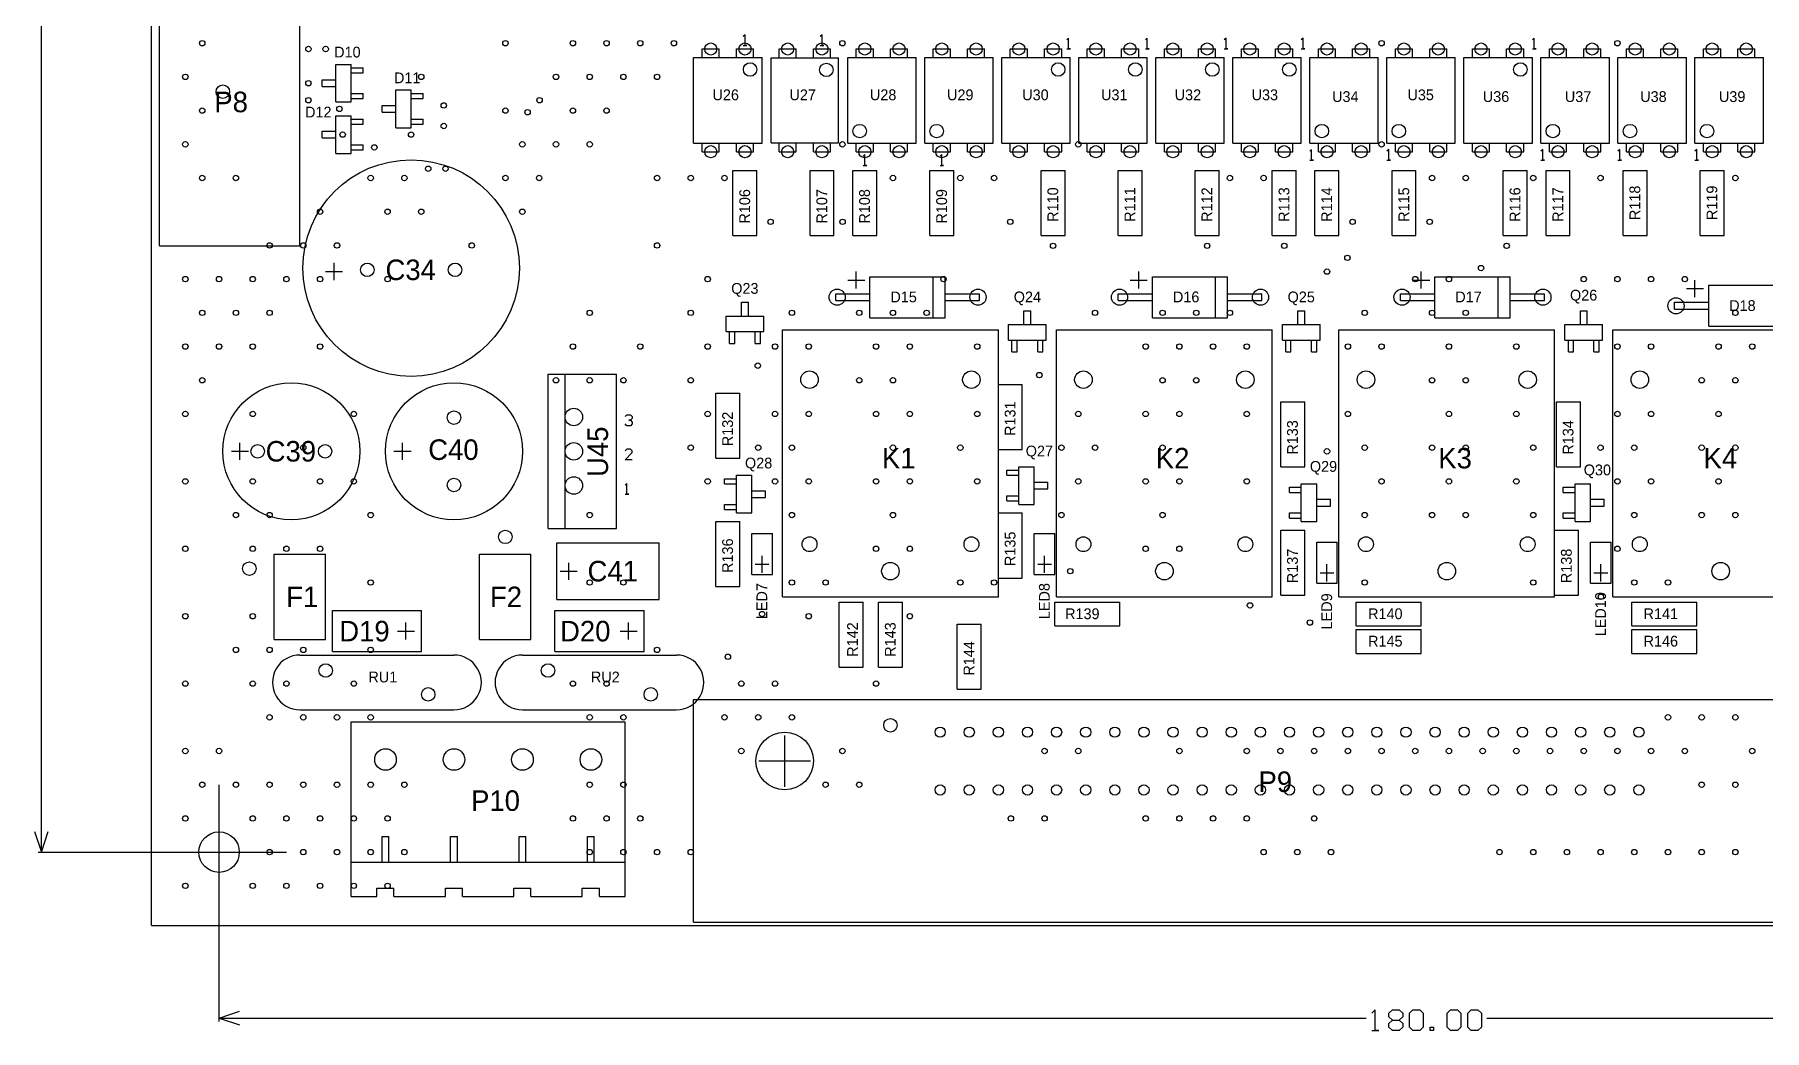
# Model space of a CAD drawing. Header units: millimetres. Extents: x 41 to 259, y 19 to 198.
# Drawn here: x 43.8 to 172.2, y 19.3 to 93.1 of the extents above; entities that cross this region are included whole.
import ezdxf

# ---------------------------------------------------------------- set-up
doc = ezdxf.new("R2010")
doc.units = ezdxf.units.MM
for name, color, linetype in [('Mechanical13', 56, 'Continuous'), ('PadHoleLayer', 156, 'Continuous'), ('ViaHoleLayer', 16, 'Continuous')]:
    doc.layers.add(name, color=color, linetype=linetype)

msp = doc.modelspace()

# ---------------------------------------------------------------- linework, layer by layer
at = {"layer": 'Mechanical13'}
for p, q in [((52.5, 27.05), (52.5, 183.42)), ((44.32, 32.5), (44.32, 100.12)), ((53.09, 77.47), (53.09, 99.06)), ((63.5, 77.47), (63.5, 99.06)), ((96.53, 93.13), (96.39, 93)), ((96.53, 92.33), (96.53, 93.13)), ((102.24, 93.13), (102.11, 93)), ((102.24, 92.33), (102.24, 93.13)), ((120.53, 92.87), (120.4, 92.74)), ((120.53, 92.07), (120.53, 92.87)), ((126.37, 92.87), (126.24, 92.74)), ((126.37, 92.07), (126.37, 92.87)), ((132.21, 92.87), (132.08, 92.74)), ((132.21, 92.07), (132.21, 92.87)), ((137.93, 92.87), (137.79, 92.74)), ((137.93, 92.07), (137.93, 92.87)), ((155.07, 92.87), (154.94, 92.74)), ((155.07, 92.07), (155.07, 92.87)), ((92.71, 85.09), (92.71, 91.44)), ((92.71, 91.44), (97.79, 91.44)), ((93.34, 91.44), (93.34, 92.07)), ((93.34, 92.07), (94.61, 92.07)), ((94.61, 91.44), (94.61, 92.07)), ((95.88, 91.44), (95.88, 92.07)), ((95.88, 92.07), (97.16, 92.07)), ((96.39, 92.33), (96.66, 92.33)), ((96.66, 92.33), (96.53, 92.33)), ((97.16, 91.44), (97.16, 92.07)), ((97.79, 85.09), (97.79, 91.44)), ((98.46, 85.12), (98.46, 91.41)), ((98.46, 91.41), (103.47, 91.41)), ((99.06, 92.07), (100.33, 92.07)), ((99.06, 91.44), (99.06, 92.07)), ((100.33, 91.44), (100.33, 92.07)), ((101.6, 92.07), (102.87, 92.07)), ((101.6, 91.44), (101.6, 92.07)), ((102.11, 92.33), (102.37, 92.33)), ((102.37, 92.33), (102.24, 92.33)), ((102.87, 91.44), (102.87, 92.07)), ((103.47, 85.12), (103.47, 91.41)), ((104.14, 85.09), (104.14, 91.44)), ((104.14, 91.44), (109.22, 91.44)), ((104.78, 92.07), (106.05, 92.07)), ((104.78, 91.44), (104.78, 92.07)), ((106.05, 91.44), (106.05, 92.07)), ((107.31, 92.07), (108.58, 92.07)), ((107.31, 91.44), (107.31, 92.07)), ((108.58, 91.44), (108.58, 92.07)), ((109.22, 85.09), (109.22, 91.44)), ((109.86, 91.44), (114.94, 91.44)), ((109.86, 85.09), (109.86, 91.44)), ((110.49, 92.07), (111.76, 92.07)), ((110.49, 91.44), (110.49, 92.07)), ((111.76, 91.44), (111.76, 92.07)), ((113.03, 92.07), (114.3, 92.07)), ((113.03, 91.44), (113.03, 92.07)), ((114.3, 91.44), (114.3, 92.07)), ((114.94, 85.09), (114.94, 91.44)), ((115.57, 85.09), (115.57, 91.44)), ((115.57, 91.44), (120.65, 91.44)), ((116.2, 92.07), (117.47, 92.07)), ((116.2, 91.44), (116.2, 92.07)), ((117.47, 91.44), (117.47, 92.07)), ((118.75, 92.07), (120.02, 92.07)), ((118.75, 91.44), (118.75, 92.07)), ((120.02, 91.44), (120.02, 92.07)), ((120.4, 92.07), (120.66, 92.07)), ((120.66, 92.07), (120.53, 92.07)), ((120.65, 85.09), (120.65, 91.44)), ((121.28, 85.09), (121.28, 91.44)), ((121.28, 91.44), (126.36, 91.44)), ((121.92, 92.07), (123.19, 92.07)), ((121.92, 91.44), (121.92, 92.07)), ((123.19, 91.44), (123.19, 92.07)), ((124.46, 92.07), (125.73, 92.07)), ((124.46, 91.44), (124.46, 92.07)), ((125.73, 91.44), (125.73, 92.07)), ((126.24, 92.07), (126.5, 92.07)), ((126.36, 85.09), (126.36, 91.44)), ((126.5, 92.07), (126.37, 92.07)), ((127, 85.09), (127, 91.44)), ((127, 91.44), (132.08, 91.44)), ((127.64, 92.07), (128.91, 92.07)), ((127.64, 91.44), (127.64, 92.07)), ((128.91, 91.44), (128.91, 92.07)), ((130.18, 92.07), (131.44, 92.07)), ((130.18, 91.44), (130.18, 92.07)), ((131.44, 91.44), (131.44, 92.07)), ((132.08, 92.07), (132.35, 92.07)), ((132.08, 85.09), (132.08, 91.44)), ((132.35, 92.07), (132.21, 92.07)), ((132.72, 85.09), (132.72, 91.44)), ((132.72, 91.44), (137.79, 91.44)), ((133.35, 92.07), (134.62, 92.07)), ((133.35, 91.44), (133.35, 92.07)), ((134.62, 91.44), (134.62, 92.07)), ((135.89, 92.07), (137.16, 92.07)), ((135.89, 91.44), (135.89, 92.07)), ((137.16, 91.44), (137.16, 92.07)), ((137.79, 92.07), (138.06, 92.07)), ((137.79, 85.09), (137.79, 91.44)), ((138.06, 92.07), (137.93, 92.07)), ((138.43, 91.44), (143.51, 91.44)), ((138.43, 85.09), (138.43, 91.44)), ((139.06, 92.07), (140.34, 92.07)), ((139.06, 91.44), (139.06, 92.07)), ((140.34, 91.44), (140.34, 92.07)), ((141.6, 92.07), (142.88, 92.07)), ((141.6, 91.44), (141.6, 92.07)), ((142.88, 91.44), (142.88, 92.07)), ((143.51, 85.09), (143.51, 91.44)), ((144.15, 91.44), (149.22, 91.44)), ((144.15, 85.09), (144.15, 91.44)), ((144.78, 92.07), (146.05, 92.07)), ((144.78, 91.44), (144.78, 92.07)), ((146.05, 91.44), (146.05, 92.07)), ((147.32, 92.07), (148.59, 92.07)), ((147.32, 91.44), (147.32, 92.07)), ((148.59, 91.44), (148.59, 92.07)), ((149.22, 85.09), (149.22, 91.44)), ((149.86, 85.09), (149.86, 91.44)), ((149.86, 91.44), (154.94, 91.44)), ((150.5, 92.07), (151.76, 92.07)), ((150.5, 91.44), (150.5, 92.07)), ((151.76, 91.44), (151.76, 92.07)), ((153.03, 92.07), (154.31, 92.07)), ((153.03, 91.44), (153.03, 92.07)), ((154.31, 91.44), (154.31, 92.07)), ((154.94, 92.07), (155.21, 92.07)), ((154.94, 85.09), (154.94, 91.44)), ((155.21, 92.07), (155.07, 92.07)), ((155.57, 91.44), (160.66, 91.44)), ((155.57, 85.09), (155.57, 91.44)), ((156.21, 92.07), (157.48, 92.07)), ((156.21, 91.44), (156.21, 92.07)), ((157.48, 91.44), (157.48, 92.07)), ((158.75, 92.07), (160.02, 92.07)), ((158.75, 91.44), (158.75, 92.07)), ((160.02, 91.44), (160.02, 92.07)), ((160.66, 85.09), (160.66, 91.44)), ((161.29, 91.44), (166.37, 91.44)), ((161.29, 85.09), (161.29, 91.44)), ((161.93, 92.07), (163.19, 92.07)), ((161.93, 91.44), (161.93, 92.07)), ((163.19, 91.44), (163.19, 92.07)), ((164.47, 92.07), (165.74, 92.07)), ((164.47, 91.44), (164.47, 92.07)), ((165.74, 91.44), (165.74, 92.07)), ((166.37, 85.09), (166.37, 91.44)), ((167, 91.44), (172.09, 91.44)), ((167, 85.09), (167, 91.44)), ((167.64, 92.07), (168.91, 92.07)), ((167.64, 91.44), (167.64, 92.07)), ((168.91, 91.44), (168.91, 92.07)), ((170.18, 92.07), (171.45, 92.07)), ((170.18, 91.44), (170.18, 92.07)), ((171.45, 91.44), (171.45, 92.07)), ((172.09, 85.09), (172.09, 91.44)), ((66.17, 88.14), (66.17, 90.93)), ((66.17, 90.93), (67.31, 90.93)), ((67.31, 88.14), (67.31, 90.93)), ((67.31, 90.68), (68.2, 90.68)), ((67.31, 90.3), (68.2, 90.3)), ((68.2, 90.3), (68.2, 90.68)), ((65.15, 89.28), (65.15, 89.79)), ((65.15, 89.79), (66.17, 89.79)), ((65.15, 89.28), (66.17, 89.28)), ((67.31, 88.77), (68.2, 88.77)), ((68.2, 88.39), (68.2, 88.77)), ((70.61, 89.03), (71.75, 89.03)), ((70.61, 86.23), (70.61, 89.03)), ((71.75, 86.23), (71.75, 89.03)), ((71.75, 88.77), (72.64, 88.77)), ((72.64, 88.39), (72.64, 88.77)), ((66.17, 88.14), (67.31, 88.14)), ((67.31, 88.39), (68.2, 88.39)), ((69.6, 87.88), (70.61, 87.88)), ((69.6, 87.38), (69.6, 87.88)), ((69.6, 87.38), (70.61, 87.38)), ((71.75, 88.39), (72.64, 88.39)), ((66.17, 87.12), (67.31, 87.12)), ((66.17, 84.33), (66.17, 87.12)), ((67.31, 84.33), (67.31, 87.12)), ((67.31, 86.87), (68.2, 86.87)), ((67.31, 86.49), (68.2, 86.49)), ((68.2, 86.49), (68.2, 86.87)), ((70.61, 86.23), (71.75, 86.23)), ((71.75, 86.87), (72.64, 86.87)), ((71.75, 86.49), (72.64, 86.49)), ((72.64, 86.49), (72.64, 86.87)), ((65.15, 85.98), (66.17, 85.98)), ((65.15, 85.47), (65.15, 85.98)), ((65.15, 85.47), (66.17, 85.47)), ((67.31, 84.96), (68.2, 84.96)), ((68.2, 84.58), (68.2, 84.96)), ((92.71, 85.09), (97.79, 85.09)), ((93.34, 84.45), (93.34, 85.09)), ((94.61, 84.45), (94.61, 85.09)), ((95.88, 84.45), (95.88, 85.09)), ((97.16, 84.45), (97.16, 85.09)), ((98.46, 85.12), (103.47, 85.12)), ((99.06, 84.45), (99.06, 85.09)), ((100.33, 84.45), (100.33, 85.09)), ((101.6, 84.45), (101.6, 85.09)), ((102.87, 84.45), (102.87, 85.09)), ((104.14, 85.09), (109.22, 85.09)), ((104.78, 84.45), (104.78, 85.09)), ((106.05, 84.45), (106.05, 85.09)), ((107.31, 84.45), (107.31, 85.09)), ((108.58, 84.45), (108.58, 85.09)), ((109.86, 85.09), (114.94, 85.09)), ((110.49, 84.45), (110.49, 85.09)), ((111.76, 84.45), (111.76, 85.09)), ((113.03, 84.45), (113.03, 85.09)), ((114.3, 84.45), (114.3, 85.09)), ((115.57, 85.09), (120.65, 85.09)), ((116.2, 84.45), (116.2, 85.09)), ((117.47, 84.45), (117.47, 85.09)), ((118.75, 84.45), (118.75, 85.09)), ((120.02, 84.45), (120.02, 85.09)), ((121.28, 85.09), (126.36, 85.09)), ((121.92, 84.45), (121.92, 85.09)), ((123.19, 84.45), (123.19, 85.09)), ((124.46, 84.45), (124.46, 85.09)), ((125.73, 84.45), (125.73, 85.09)), ((127, 85.09), (132.08, 85.09)), ((127.64, 84.45), (127.64, 85.09)), ((128.91, 84.45), (128.91, 85.09)), ((130.18, 84.45), (130.18, 85.09)), ((131.44, 84.45), (131.44, 85.09)), ((132.72, 85.09), (137.79, 85.09)), ((133.35, 84.45), (133.35, 85.09)), ((134.62, 84.45), (134.62, 85.09)), ((135.89, 84.45), (135.89, 85.09)), ((137.16, 84.45), (137.16, 85.09)), ((138.43, 85.09), (143.51, 85.09)), ((139.06, 84.45), (139.06, 85.09)), ((140.34, 84.45), (140.34, 85.09)), ((141.6, 84.45), (141.6, 85.09)), ((142.88, 84.45), (142.88, 85.09)), ((144.15, 85.09), (149.22, 85.09)), ((144.78, 84.45), (144.78, 85.09)), ((146.05, 84.45), (146.05, 85.09)), ((147.32, 84.45), (147.32, 85.09)), ((148.59, 84.45), (148.59, 85.09)), ((149.86, 85.09), (154.94, 85.09)), ((150.5, 84.45), (150.5, 85.09)), ((151.76, 84.45), (151.76, 85.09)), ((153.03, 84.45), (153.03, 85.09)), ((154.31, 84.45), (154.31, 85.09)), ((155.57, 85.09), (160.66, 85.09)), ((156.21, 84.45), (156.21, 85.09)), ((157.48, 84.45), (157.48, 85.09)), ((158.75, 84.45), (158.75, 85.09)), ((160.02, 84.45), (160.02, 85.09)), ((161.29, 85.09), (166.37, 85.09)), ((161.93, 84.45), (161.93, 85.09)), ((163.19, 84.45), (163.19, 85.09)), ((164.47, 84.45), (164.47, 85.09)), ((165.74, 84.45), (165.74, 85.09)), ((167, 85.09), (172.09, 85.09)), ((167.64, 84.45), (167.64, 85.09)), ((168.91, 84.45), (168.91, 85.09)), ((170.18, 84.45), (170.18, 85.09)), ((171.45, 84.45), (171.45, 85.09)), ((66.17, 84.33), (67.31, 84.33)), ((67.31, 84.58), (68.2, 84.58)), ((93.34, 84.45), (94.61, 84.45)), ((95.88, 84.45), (97.16, 84.45)), ((99.06, 84.45), (100.33, 84.45)), ((101.6, 84.45), (102.87, 84.45)), ((104.78, 84.45), (106.05, 84.45)), ((105.42, 84.24), (105.28, 84.11)), ((105.28, 83.44), (105.55, 83.44)), ((105.42, 83.44), (105.42, 84.24)), ((105.55, 83.44), (105.42, 83.44)), ((107.31, 84.45), (108.58, 84.45)), ((110.49, 84.45), (111.76, 84.45)), ((111.13, 84.24), (111, 84.11)), ((111, 83.44), (111.26, 83.44)), ((111.13, 83.44), (111.13, 84.24)), ((111.26, 83.44), (111.13, 83.44)), ((113.03, 84.45), (114.3, 84.45)), ((116.2, 84.45), (117.47, 84.45)), ((118.75, 84.45), (120.02, 84.45)), ((121.92, 84.45), (123.19, 84.45)), ((124.46, 84.45), (125.73, 84.45)), ((127.64, 84.45), (128.91, 84.45)), ((130.18, 84.45), (131.44, 84.45)), ((133.35, 84.45), (134.62, 84.45)), ((135.89, 84.45), (137.16, 84.45)), ((138.56, 84.62), (138.43, 84.49)), ((138.43, 83.82), (138.7, 83.82)), ((138.56, 83.82), (138.56, 84.62)), ((138.7, 83.82), (138.56, 83.82)), ((139.06, 84.45), (140.34, 84.45)), ((141.6, 84.45), (142.88, 84.45)), ((144.28, 84.62), (144.15, 84.49)), ((144.15, 83.82), (144.41, 83.82)), ((144.28, 83.82), (144.28, 84.62)), ((144.41, 83.82), (144.28, 83.82)), ((144.78, 84.45), (146.05, 84.45)), ((147.32, 84.45), (148.59, 84.45)), ((150.5, 84.45), (151.76, 84.45)), ((153.03, 84.45), (154.31, 84.45)), ((155.71, 84.62), (155.57, 84.49)), ((155.57, 83.82), (155.84, 83.82)), ((155.71, 83.82), (155.71, 84.62)), ((155.84, 83.82), (155.71, 83.82)), ((156.21, 84.45), (157.48, 84.45)), ((158.75, 84.45), (160.02, 84.45)), ((161.42, 84.62), (161.29, 84.49)), ((161.29, 83.82), (161.56, 83.82)), ((161.42, 83.82), (161.42, 84.62)), ((161.56, 83.82), (161.42, 83.82)), ((161.93, 84.45), (163.19, 84.45)), ((164.47, 84.45), (165.74, 84.45)), ((167.14, 84.62), (167, 84.49)), ((167, 83.82), (167.27, 83.82)), ((167.14, 83.82), (167.14, 84.62)), ((167.27, 83.82), (167.14, 83.82)), ((167.64, 84.45), (168.91, 84.45)), ((170.18, 84.45), (171.45, 84.45)), ((95.63, 83.06), (97.41, 83.06)), ((95.63, 78.23), (95.63, 83.06)), ((97.41, 78.23), (97.41, 83.06)), ((101.35, 83.06), (103.12, 83.06)), ((101.35, 78.23), (101.35, 83.06)), ((103.12, 78.23), (103.12, 83.06)), ((104.52, 83.06), (106.3, 83.06)), ((104.52, 78.23), (104.52, 83.06)), ((106.3, 78.23), (106.3, 83.06)), ((110.24, 83.06), (112.01, 83.06)), ((110.24, 78.23), (110.24, 83.06)), ((112.01, 78.23), (112.01, 83.06)), ((118.49, 83.06), (120.27, 83.06)), ((118.49, 78.23), (118.49, 83.06)), ((120.27, 78.23), (120.27, 83.06)), ((124.21, 83.06), (125.98, 83.06)), ((124.21, 78.23), (124.21, 83.06)), ((125.98, 78.23), (125.98, 83.06)), ((129.92, 83.06), (131.7, 83.06)), ((129.92, 78.23), (129.92, 83.06)), ((131.7, 78.23), (131.7, 83.06)), ((135.64, 83.06), (137.41, 83.06)), ((135.64, 78.23), (135.64, 83.06)), ((137.41, 78.23), (137.41, 83.06)), ((138.81, 83.06), (140.59, 83.06)), ((138.81, 78.23), (138.81, 83.06)), ((140.59, 78.23), (140.59, 83.06)), ((144.53, 83.06), (146.3, 83.06)), ((144.53, 78.23), (144.53, 83.06)), ((146.3, 78.23), (146.3, 83.06)), ((152.78, 83.06), (154.56, 83.06)), ((152.78, 78.23), (152.78, 83.06)), ((154.56, 78.23), (154.56, 83.06)), ((155.96, 83.06), (157.73, 83.06)), ((155.96, 78.23), (155.96, 83.06)), ((157.73, 78.23), (157.73, 83.06)), ((161.67, 83.06), (163.45, 83.06)), ((161.67, 78.23), (161.67, 83.06)), ((163.45, 78.23), (163.45, 83.06)), ((167.39, 83.06), (169.16, 83.06)), ((167.39, 78.23), (167.39, 83.06)), ((169.16, 78.23), (169.16, 83.06)), ((53.09, 77.47), (63.5, 77.47)), ((95.63, 78.23), (97.41, 78.23)), ((101.35, 78.23), (103.12, 78.23)), ((104.52, 78.23), (106.3, 78.23)), ((110.24, 78.23), (112.01, 78.23)), ((118.49, 78.23), (120.27, 78.23)), ((124.21, 78.23), (125.98, 78.23)), ((129.92, 78.23), (131.7, 78.23)), ((135.64, 78.23), (137.41, 78.23)), ((138.81, 78.23), (140.59, 78.23)), ((144.53, 78.23), (146.3, 78.23)), ((152.78, 78.23), (154.56, 78.23)), ((155.96, 78.23), (157.73, 78.23)), ((161.67, 78.23), (163.45, 78.23)), ((167.39, 78.23), (169.16, 78.23)), ((66.04, 74.93), (66.04, 76.2)), ((65.41, 75.56), (66.67, 75.56)), ((104.14, 74.93), (105.41, 74.93)), ((104.78, 74.3), (104.78, 75.56)), ((105.79, 72.14), (105.79, 75.18)), ((105.79, 75.18), (111.38, 75.18)), ((110.49, 72.14), (110.49, 75.18)), ((111.38, 72.14), (111.38, 75.18)), ((125.09, 74.93), (126.36, 74.93)), ((125.73, 74.3), (125.73, 75.56)), ((126.75, 75.18), (132.33, 75.18)), ((126.75, 72.14), (126.75, 75.18)), ((131.44, 72.14), (131.44, 75.18)), ((132.33, 72.14), (132.33, 75.18)), ((146.05, 74.93), (147.32, 74.93)), ((146.69, 74.3), (146.69, 75.56)), ((147.7, 75.18), (153.29, 75.18)), ((147.7, 72.14), (147.7, 75.18)), ((152.4, 72.14), (152.4, 75.18)), ((153.29, 72.14), (153.29, 75.18)), ((167, 73.66), (167, 74.93)), ((168.02, 74.55), (173.61, 74.55)), ((168.02, 71.5), (168.02, 74.55)), ((96.27, 72.26), (96.27, 73.28)), ((96.27, 73.28), (96.77, 73.28)), ((96.77, 72.26), (96.77, 73.28)), ((103.25, 73.91), (105.79, 73.91)), ((103.25, 73.41), (103.25, 73.91)), ((103.25, 73.41), (105.79, 73.41)), ((111.38, 73.91), (113.92, 73.91)), ((111.38, 73.41), (113.92, 73.41)), ((113.92, 73.41), (113.92, 73.91)), ((124.21, 73.41), (124.21, 73.91)), ((124.21, 73.91), (126.75, 73.91)), ((124.21, 73.41), (126.75, 73.41)), ((132.33, 73.91), (134.87, 73.91)), ((132.33, 73.41), (134.87, 73.41)), ((134.87, 73.41), (134.87, 73.91)), ((145.16, 73.41), (145.16, 73.91)), ((145.16, 73.91), (147.7, 73.91)), ((145.16, 73.41), (147.7, 73.41)), ((153.29, 73.91), (155.83, 73.91)), ((153.29, 73.41), (155.83, 73.41)), ((155.83, 73.41), (155.83, 73.91)), ((165.48, 72.77), (165.48, 73.28)), ((165.48, 73.28), (168.02, 73.28)), ((166.37, 74.3), (167.64, 74.3)), ((95.12, 72.26), (97.92, 72.26)), ((95.12, 71.12), (95.12, 72.26)), ((97.92, 71.12), (97.92, 72.26)), ((105.79, 72.14), (111.38, 72.14)), ((117.22, 71.63), (117.22, 72.64)), ((117.22, 72.64), (117.73, 72.64)), ((117.73, 71.63), (117.73, 72.64)), ((126.75, 72.14), (132.33, 72.14)), ((137.54, 71.63), (137.54, 72.64)), ((137.54, 72.64), (138.05, 72.64)), ((138.05, 71.63), (138.05, 72.64)), ((147.7, 72.14), (153.29, 72.14)), ((158.5, 71.63), (158.5, 72.64)), ((158.5, 72.64), (159, 72.64)), ((159, 71.63), (159, 72.64)), ((165.48, 72.77), (168.02, 72.77)), ((95.12, 71.12), (97.92, 71.12)), ((95.38, 70.23), (95.38, 71.12)), ((95.76, 70.23), (95.76, 71.12)), ((97.28, 70.23), (97.28, 71.12)), ((97.66, 70.23), (97.66, 71.12)), ((99.31, 51.44), (99.31, 71.25)), ((99.31, 71.25), (115.32, 71.25)), ((115.32, 51.44), (115.32, 71.25)), ((116.08, 71.63), (118.87, 71.63)), ((116.08, 70.48), (116.08, 71.63)), ((118.87, 70.48), (118.87, 71.63)), ((119.63, 71.25), (135.64, 71.25)), ((119.63, 51.44), (119.63, 71.25)), ((135.64, 51.44), (135.64, 71.25)), ((136.4, 71.63), (139.19, 71.63)), ((136.4, 70.48), (136.4, 71.63)), ((139.19, 70.48), (139.19, 71.63)), ((140.59, 71.25), (156.59, 71.25)), ((140.59, 51.44), (140.59, 71.25)), ((156.59, 51.44), (156.59, 71.25)), ((157.35, 71.63), (160.15, 71.63)), ((157.35, 70.48), (157.35, 71.63)), ((160.15, 70.48), (160.15, 71.63)), ((160.91, 71.25), (176.91, 71.25)), ((160.91, 51.44), (160.91, 71.25)), ((168.02, 71.5), (173.61, 71.5)), ((95.38, 70.23), (95.76, 70.23)), ((97.28, 70.23), (97.66, 70.23)), ((116.08, 70.48), (118.87, 70.48)), ((116.33, 69.6), (116.33, 70.48)), ((116.33, 69.6), (116.71, 69.6)), ((116.71, 69.6), (116.71, 70.48)), ((118.24, 69.6), (118.24, 70.48)), ((118.24, 69.6), (118.62, 69.6)), ((118.62, 69.6), (118.62, 70.48)), ((136.4, 70.48), (139.19, 70.48)), ((136.65, 69.6), (136.65, 70.48)), ((136.65, 69.6), (137.03, 69.6)), ((137.03, 69.6), (137.03, 70.48)), ((138.56, 69.6), (138.56, 70.48)), ((138.56, 69.6), (138.94, 69.6)), ((138.94, 69.6), (138.94, 70.48)), ((157.35, 70.48), (160.15, 70.48)), ((157.61, 69.6), (157.61, 70.48)), ((157.61, 69.6), (157.99, 69.6)), ((157.99, 69.6), (157.99, 70.48)), ((159.51, 69.6), (159.51, 70.48)), ((159.51, 69.6), (159.89, 69.6)), ((159.89, 69.6), (159.89, 70.48)), ((81.91, 67.94), (86.99, 67.94)), ((81.91, 56.51), (81.91, 67.94)), ((83.19, 56.51), (83.19, 67.94)), ((86.99, 56.51), (86.99, 67.94)), ((115.32, 67.18), (117.09, 67.18)), ((115.32, 62.36), (115.32, 67.18)), ((117.09, 62.36), (117.09, 67.18)), ((94.36, 66.55), (96.14, 66.55)), ((94.36, 61.72), (94.36, 66.55)), ((96.14, 61.72), (96.14, 66.55)), ((136.27, 65.91), (138.05, 65.91)), ((136.27, 61.09), (136.27, 65.91)), ((138.05, 61.09), (138.05, 65.91)), ((156.72, 65.91), (158.5, 65.91)), ((156.72, 61.09), (156.72, 65.91)), ((158.5, 61.09), (158.5, 65.91)), ((87.63, 64.8), (87.76, 64.93)), ((87.76, 64.13), (87.63, 64.27)), ((87.76, 64.93), (88.03, 64.93)), ((88.03, 64.53), (87.9, 64.53)), ((87.9, 64.53), (88.03, 64.53)), ((88.03, 64.93), (88.16, 64.8)), ((88.16, 64.67), (88.03, 64.53)), ((88.03, 64.53), (88.16, 64.4)), ((88.16, 64.27), (88.03, 64.13)), ((88.16, 64.8), (88.16, 64.67)), ((88.16, 64.4), (88.16, 64.27)), ((88.03, 64.13), (87.76, 64.13)), ((58.42, 62.23), (59.69, 62.23)), ((59.05, 61.59), (59.05, 62.86)), ((70.48, 62.23), (71.75, 62.23)), ((71.12, 61.59), (71.12, 62.86)), ((87.76, 62.39), (87.63, 62.26)), ((87.63, 61.59), (88.16, 62.13)), ((88.03, 62.39), (87.76, 62.39)), ((88.16, 62.26), (88.03, 62.39)), ((88.16, 62.13), (88.16, 62.26)), ((94.36, 61.72), (96.14, 61.72)), ((115.32, 62.36), (117.09, 62.36)), ((88.16, 61.59), (87.63, 61.59)), ((95.88, 60.45), (97.03, 60.45)), ((95.88, 57.66), (95.88, 60.45)), ((97.03, 57.66), (97.03, 60.45)), ((115.95, 60.83), (116.84, 60.83)), ((115.95, 60.45), (115.95, 60.83)), ((115.95, 60.45), (116.84, 60.45)), ((116.84, 61.09), (117.98, 61.09)), ((116.84, 58.29), (116.84, 61.09)), ((117.98, 58.29), (117.98, 61.09)), ((136.27, 61.09), (138.05, 61.09)), ((156.72, 61.09), (158.5, 61.09)), ((87.76, 59.85), (87.63, 59.72)), ((87.63, 59.05), (87.9, 59.05)), ((87.76, 59.05), (87.76, 59.85)), ((87.9, 59.05), (87.76, 59.05)), ((95, 60.2), (95.88, 60.2)), ((95, 59.82), (95, 60.2)), ((95, 59.82), (95.88, 59.82)), ((97.03, 59.31), (98.04, 59.31)), ((98.04, 58.8), (98.04, 59.31)), ((117.98, 59.94), (119, 59.94)), ((117.98, 59.44), (119, 59.44)), ((119, 59.44), (119, 59.94)), ((136.91, 59.56), (137.79, 59.56)), ((136.91, 59.18), (136.91, 59.56)), ((136.91, 59.18), (137.79, 59.18)), ((137.79, 59.82), (138.94, 59.82)), ((137.79, 57.02), (137.79, 59.82)), ((138.94, 57.02), (138.94, 59.82)), ((157.23, 59.56), (158.12, 59.56)), ((157.23, 59.18), (157.23, 59.56)), ((157.23, 59.18), (158.12, 59.18)), ((158.12, 59.82), (159.26, 59.82)), ((158.12, 57.02), (158.12, 59.82)), ((159.26, 57.02), (159.26, 59.82)), ((95, 58.29), (95.88, 58.29)), ((95, 57.91), (95, 58.29)), ((95, 57.91), (95.88, 57.91)), ((97.03, 58.8), (98.04, 58.8)), ((115.95, 58.93), (116.84, 58.93)), ((115.95, 58.55), (115.95, 58.93)), ((115.95, 58.55), (116.84, 58.55)), ((116.84, 58.29), (117.98, 58.29)), ((138.94, 58.67), (139.95, 58.67)), ((138.94, 58.17), (139.95, 58.17)), ((139.95, 58.17), (139.95, 58.67)), ((159.26, 58.67), (160.27, 58.67)), ((159.26, 58.17), (160.27, 58.17)), ((160.27, 58.17), (160.27, 58.67)), ((81.91, 56.51), (86.99, 56.51)), ((94.36, 52.2), (94.36, 57.02)), ((94.36, 57.02), (96.14, 57.02)), ((95.88, 57.66), (97.03, 57.66)), ((96.14, 52.2), (96.14, 57.02)), ((115.32, 52.83), (115.32, 57.66)), ((115.32, 57.66), (117.09, 57.66)), ((117.09, 52.83), (117.09, 57.66)), ((136.91, 57.66), (137.79, 57.66)), ((136.91, 57.28), (136.91, 57.66)), ((136.91, 57.28), (137.79, 57.28)), ((137.79, 57.02), (138.94, 57.02)), ((157.23, 57.66), (158.12, 57.66)), ((157.23, 57.28), (157.23, 57.66)), ((157.23, 57.28), (158.12, 57.28)), ((158.12, 57.02), (159.26, 57.02)), ((82.56, 55.44), (90.16, 55.44)), ((82.56, 51.24), (82.56, 55.44)), ((90.16, 51.24), (90.16, 55.44)), ((97.03, 56.13), (98.55, 56.13)), ((97.03, 53.09), (97.03, 56.13)), ((98.55, 53.09), (98.55, 56.13)), ((117.98, 53.09), (117.98, 56.13)), ((117.98, 56.13), (119.51, 56.13)), ((119.51, 53.09), (119.51, 56.13)), ((136.27, 51.56), (136.27, 56.39)), ((136.27, 56.39), (138.05, 56.39)), ((138.05, 51.56), (138.05, 56.39)), ((138.94, 52.45), (138.94, 55.5)), ((138.94, 55.5), (140.46, 55.5)), ((140.46, 52.45), (140.46, 55.5)), ((156.59, 51.56), (156.59, 56.39)), ((156.59, 56.39), (158.37, 56.39)), ((158.37, 51.56), (158.37, 56.39)), ((159.26, 52.45), (159.26, 55.5)), ((159.26, 55.5), (160.78, 55.5)), ((160.78, 52.45), (160.78, 55.5)), ((61.59, 48.26), (61.59, 54.61)), ((61.59, 54.61), (65.41, 54.61)), ((65.41, 48.26), (65.41, 54.61)), ((76.83, 54.61), (80.64, 54.61)), ((76.83, 48.26), (76.83, 54.61)), ((80.64, 48.26), (80.64, 54.61)), ((83.44, 52.7), (83.44, 53.97)), ((97.79, 53.21), (97.79, 54.48)), ((118.75, 53.21), (118.75, 54.48)), ((82.8, 53.34), (84.07, 53.34)), ((97.03, 53.09), (98.55, 53.09)), ((97.28, 53.85), (98.3, 53.85)), ((115.32, 52.83), (117.09, 52.83)), ((117.98, 53.09), (119.51, 53.09)), ((118.24, 53.85), (119.25, 53.85)), ((139.19, 53.21), (140.21, 53.21)), ((139.7, 52.58), (139.7, 53.85)), ((159.51, 53.21), (160.53, 53.21)), ((160.02, 52.58), (160.02, 53.85)), ((94.36, 52.2), (96.14, 52.2)), ((99.31, 51.44), (115.32, 51.44)), ((119.63, 51.44), (135.64, 51.44)), ((136.27, 51.56), (138.05, 51.56)), ((138.94, 52.45), (140.46, 52.45)), ((140.59, 51.44), (156.59, 51.44)), ((156.59, 51.56), (158.37, 51.56)), ((159.26, 52.45), (160.78, 52.45)), ((160.91, 51.44), (176.91, 51.44)), ((65.91, 47.37), (65.91, 50.42)), ((65.91, 50.42), (72.52, 50.42)), ((65.91, 47.37), (65.91, 50.42)), ((72.52, 47.37), (72.52, 50.42)), ((72.52, 47.37), (72.52, 50.42)), ((82.42, 47.37), (82.42, 50.42)), ((82.42, 50.42), (89.03, 50.42)), ((82.56, 51.24), (90.16, 51.24)), ((89.03, 47.37), (89.03, 50.42)), ((103.5, 51.05), (105.28, 51.05)), ((103.5, 46.23), (103.5, 51.05)), ((105.28, 46.23), (105.28, 51.05)), ((106.43, 51.05), (108.2, 51.05)), ((106.43, 46.23), (106.43, 51.05)), ((108.2, 46.23), (108.2, 51.05)), ((119.51, 49.28), (119.51, 51.05)), ((119.51, 51.05), (124.33, 51.05)), ((124.33, 49.28), (124.33, 51.05)), ((141.86, 49.28), (141.86, 51.05)), ((141.86, 51.05), (146.69, 51.05)), ((146.69, 49.28), (146.69, 51.05)), ((162.31, 49.28), (162.31, 51.05)), ((162.31, 51.05), (167.13, 51.05)), ((167.13, 49.28), (167.13, 51.05)), ((70.74, 48.9), (72.01, 48.9)), ((71.37, 48.26), (71.37, 49.53)), ((87.25, 48.9), (88.52, 48.9)), ((87.88, 48.26), (87.88, 49.53)), ((112.27, 49.4), (114.05, 49.4)), ((112.27, 44.58), (112.27, 49.4)), ((114.05, 44.58), (114.05, 49.4)), ((119.51, 49.28), (124.33, 49.28)), ((141.86, 49.28), (146.69, 49.28)), ((141.86, 47.24), (141.86, 49.02)), ((141.86, 49.02), (146.69, 49.02)), ((146.69, 47.24), (146.69, 49.02)), ((162.31, 49.28), (167.13, 49.28)), ((162.31, 47.24), (162.31, 49.02)), ((162.31, 49.02), (167.13, 49.02)), ((167.13, 47.24), (167.13, 49.02)), ((61.59, 48.26), (65.41, 48.26)), ((76.83, 48.26), (80.64, 48.26)), ((63.5, 47.12), (74.93, 47.12)), ((65.91, 47.37), (72.52, 47.37)), ((65.91, 47.37), (72.52, 47.37)), ((80.01, 47.12), (91.44, 47.12)), ((82.42, 47.37), (89.03, 47.37)), ((103.5, 46.23), (105.28, 46.23)), ((106.43, 46.23), (108.2, 46.23)), ((141.86, 47.24), (146.69, 47.24)), ((162.31, 47.24), (167.13, 47.24)), ((92.71, 43.81), (181.1, 43.81)), ((92.71, 27.3), (92.71, 43.81)), ((112.27, 44.58), (114.05, 44.58)), ((63.5, 43.05), (74.93, 43.05)), ((80.01, 43.05), (91.44, 43.05)), ((67.31, 29.21), (67.31, 42.16)), ((67.31, 42.16), (87.63, 42.16)), ((87.63, 29.21), (87.63, 42.16)), ((99.47, 37.35), (99.47, 41.16)), ((97.56, 39.26), (101.37, 39.26)), ((57.5, 27.5), (57.5, 37.5)), ((43.81, 34.02), (44.32, 32.5)), ((44.32, 32.5), (44.83, 34.02)), ((69.6, 31.75), (69.6, 33.66)), ((69.6, 33.66), (70.1, 33.66)), ((70.1, 31.75), (70.1, 33.66)), ((74.68, 31.75), (74.68, 33.66)), ((74.68, 33.66), (75.18, 33.66)), ((75.18, 31.75), (75.18, 33.66)), ((79.76, 31.75), (79.76, 33.66)), ((79.76, 33.66), (80.26, 33.66)), ((80.26, 31.75), (80.26, 33.66)), ((84.84, 31.75), (84.84, 33.66)), ((84.84, 33.66), (85.34, 33.66)), ((85.34, 31.75), (85.34, 33.66)), ((44.07, 32.5), (54.64, 32.5)), ((52.5, 32.5), (62.5, 32.5)), ((67.31, 31.75), (87.63, 31.75)), ((57.5, 19.94), (57.5, 29.64)), ((69.21, 29.21), (69.21, 29.84)), ((69.21, 29.84), (70.48, 29.84)), ((70.48, 29.21), (70.48, 29.84)), ((74.3, 29.21), (74.3, 29.84)), ((74.3, 29.84), (75.56, 29.84)), ((75.56, 29.21), (75.56, 29.84)), ((79.38, 29.21), (79.38, 29.84)), ((79.38, 29.84), (80.64, 29.84)), ((80.64, 29.21), (80.64, 29.84)), ((84.45, 29.21), (84.45, 29.84)), ((84.45, 29.84), (85.72, 29.84)), ((85.72, 29.21), (85.72, 29.84)), ((67.31, 29.21), (69.21, 29.21)), ((70.48, 29.21), (72.39, 29.21)), ((72.39, 29.21), (74.3, 29.21)), ((75.56, 29.21), (77.47, 29.21)), ((77.47, 29.21), (79.38, 29.21)), ((80.64, 29.21), (82.55, 29.21)), ((82.55, 29.21), (84.45, 29.21)), ((85.72, 29.21), (87.63, 29.21)), ((52.5, 27.05), (244.97, 27.05)), ((92.71, 27.3), (181.1, 27.3)), ((57.5, 20.19), (59.02, 20.7)), ((143.28, 20.8), (143.03, 20.55)), ((143.28, 19.28), (143.28, 20.8)), ((144.3, 20.55), (144.55, 20.8)), ((144.3, 20.29), (144.3, 20.55)), ((144.55, 20.8), (145.06, 20.8)), ((145.06, 20.8), (145.32, 20.55)), ((145.32, 20.55), (145.32, 20.29)), ((145.82, 20.55), (146.08, 20.8)), ((145.82, 19.53), (145.82, 20.55)), ((146.08, 20.8), (146.59, 20.8)), ((146.59, 20.8), (146.84, 20.55)), ((146.84, 20.55), (146.84, 19.53)), ((148.62, 20.55), (148.87, 20.8)), ((148.62, 19.53), (148.62, 20.55)), ((148.87, 20.8), (149.38, 20.8)), ((149.38, 20.8), (149.63, 20.55)), ((149.63, 20.55), (149.63, 19.53)), ((150.14, 20.55), (150.39, 20.8)), ((150.14, 19.53), (150.14, 20.55)), ((150.39, 20.8), (150.9, 20.8)), ((150.9, 20.8), (151.16, 20.55)), ((151.16, 20.55), (151.16, 19.53)), ((57.5, 20.19), (142.62, 20.19)), ((57.5, 20.19), (59.02, 19.68)), ((143.03, 19.28), (143.54, 19.28)), ((143.54, 19.28), (143.28, 19.28)), ((144.55, 20.04), (144.3, 20.29)), ((144.3, 19.79), (144.55, 20.04)), ((144.3, 19.53), (144.3, 19.79)), ((144.55, 19.28), (144.3, 19.53)), ((144.55, 20.04), (145.06, 20.04)), ((145.06, 19.28), (144.55, 19.28)), ((145.32, 20.29), (145.06, 20.04)), ((145.06, 20.04), (145.32, 19.79)), ((145.32, 19.53), (145.06, 19.28)), ((145.32, 19.79), (145.32, 19.53)), ((146.08, 19.28), (145.82, 19.53)), ((146.59, 19.28), (146.08, 19.28)), ((146.84, 19.53), (146.59, 19.28)), ((147.35, 19.28), (147.35, 19.53)), ((147.35, 19.53), (147.6, 19.53)), ((147.6, 19.28), (147.35, 19.28)), ((147.6, 19.53), (147.6, 19.28)), ((148.87, 19.28), (148.62, 19.53)), ((149.38, 19.28), (148.87, 19.28)), ((149.63, 19.53), (149.38, 19.28)), ((150.39, 19.28), (150.14, 19.53)), ((150.9, 19.28), (150.39, 19.28)), ((151.16, 19.53), (150.9, 19.28)), ((151.56, 20.19), (237.5, 20.19))]:
    msp.add_line(p, q, dxfattribs=at)
for centre, radius in [((96.9, 90.55), 0.5), ((102.56, 90.52), 0.5), ((119.76, 90.55), 0.5), ((125.48, 90.55), 0.5), ((131.19, 90.55), 0.5), ((136.91, 90.55), 0.5), ((154.05, 90.55), 0.5), ((105.03, 85.98), 0.5), ((110.74, 85.98), 0.5), ((139.32, 85.98), 0.5), ((145.03, 85.98), 0.5), ((156.46, 85.98), 0.5), ((162.18, 85.98), 0.5), ((167.89, 85.98), 0.5), ((71.75, 75.82), 8.03), ((62.86, 62.23), 5.08), ((74.93, 62.23), 5.08), ((57.5, 32.5), 1.5)]:
    msp.add_circle(centre, radius, dxfattribs=at)
for centre, start, end in [((63.5, 45.09), 89.8881, 270.1119), ((74.93, 45.09), 269.8881, 90.1119), ((80.01, 45.09), 89.8881, 270.1119), ((91.44, 45.09), 269.8881, 90.1119)]:
    msp.add_arc(centre, 2.03, start, end, dxfattribs=at)
at = {"layer": 'PadHoleLayer'}
for centre, radius in [((93.98, 92.07), 0.45), ((96.52, 92.07), 0.45), ((99.69, 92.07), 0.45), ((102.23, 92.07), 0.45), ((105.41, 92.07), 0.45), ((107.95, 92.07), 0.45), ((111.12, 92.07), 0.45), ((113.67, 92.07), 0.45), ((116.84, 92.07), 0.45), ((119.38, 92.07), 0.45), ((122.55, 92.07), 0.45), ((125.09, 92.07), 0.45), ((128.27, 92.07), 0.45), ((130.81, 92.07), 0.45), ((133.98, 92.07), 0.45), ((136.52, 92.07), 0.45), ((139.7, 92.07), 0.45), ((142.24, 92.07), 0.45), ((145.41, 92.07), 0.45), ((147.96, 92.07), 0.45), ((151.13, 92.07), 0.45), ((153.67, 92.07), 0.45), ((156.84, 92.07), 0.45), ((159.38, 92.07), 0.45), ((162.56, 92.07), 0.45), ((165.1, 92.07), 0.45), ((168.28, 92.07), 0.45), ((170.81, 92.07), 0.45), ((93.98, 84.45), 0.45), ((96.52, 84.45), 0.45), ((99.69, 84.45), 0.45), ((102.23, 84.45), 0.45), ((105.41, 84.45), 0.45), ((107.95, 84.45), 0.45), ((111.12, 84.45), 0.45), ((113.67, 84.45), 0.45), ((116.84, 84.45), 0.45), ((119.38, 84.45), 0.45), ((122.55, 84.45), 0.45), ((125.09, 84.45), 0.45), ((128.27, 84.45), 0.45), ((130.81, 84.45), 0.45), ((133.98, 84.45), 0.45), ((136.52, 84.45), 0.45), ((139.7, 84.45), 0.45), ((142.24, 84.45), 0.45), ((145.41, 84.45), 0.45), ((147.96, 84.45), 0.45), ((151.13, 84.45), 0.45), ((153.67, 84.45), 0.45), ((156.84, 84.45), 0.45), ((159.38, 84.45), 0.45), ((162.56, 84.45), 0.45), ((165.1, 84.45), 0.45), ((168.28, 84.45), 0.45), ((170.81, 84.45), 0.45), ((68.5, 75.69), 0.5), ((75.01, 75.69), 0.5), ((103.36, 73.66), 0.6), ((113.81, 73.66), 0.6), ((124.31, 73.66), 0.6), ((134.77, 73.66), 0.6), ((145.27, 73.66), 0.6), ((155.72, 73.66), 0.6), ((165.59, 73.02), 0.6), ((101.31, 67.54), 0.65), ((113.32, 67.54), 0.65), ((121.63, 67.54), 0.65), ((133.64, 67.54), 0.65), ((142.59, 67.54), 0.65), ((154.59, 67.54), 0.65), ((162.91, 67.54), 0.65), ((74.93, 64.73), 0.5), ((83.82, 64.77), 0.65), ((60.36, 62.23), 0.5), ((65.37, 62.23), 0.5), ((83.82, 62.23), 0.65), ((83.82, 59.69), 0.65), ((74.93, 59.73), 0.5), ((101.31, 55.34), 0.55), ((113.32, 55.34), 0.55), ((121.63, 55.34), 0.55), ((133.64, 55.34), 0.55), ((142.59, 55.34), 0.55), ((154.59, 55.34), 0.55), ((162.91, 55.34), 0.55), ((107.31, 53.34), 0.65), ((127.64, 53.34), 0.65), ((148.59, 53.34), 0.65), ((168.91, 53.34), 0.65), ((65.41, 45.97), 0.5), ((81.91, 45.97), 0.5), ((73.02, 44.2), 0.5), ((89.53, 44.2), 0.5), ((99.47, 39.26), 2.14), ((111, 41.4), 0.381), ((113.16, 41.4), 0.381), ((115.32, 41.4), 0.381), ((117.48, 41.4), 0.381), ((119.64, 41.4), 0.381), ((121.8, 41.4), 0.381), ((123.96, 41.4), 0.381), ((126.12, 41.4), 0.381), ((128.28, 41.4), 0.381), ((130.44, 41.4), 0.381), ((132.6, 41.4), 0.381), ((134.76, 41.4), 0.381), ((136.92, 41.4), 0.381), ((139.08, 41.4), 0.381), ((141.24, 41.4), 0.381), ((143.4, 41.4), 0.381), ((145.56, 41.4), 0.381), ((147.72, 41.4), 0.381), ((149.88, 41.4), 0.381), ((152.04, 41.4), 0.381), ((154.2, 41.4), 0.381), ((156.36, 41.4), 0.381), ((158.52, 41.4), 0.381), ((160.68, 41.4), 0.381), ((162.84, 41.4), 0.381), ((69.85, 39.37), 0.8), ((74.93, 39.37), 0.8), ((80.01, 39.37), 0.8), ((85.09, 39.37), 0.8), ((111, 37.11), 0.381), ((113.16, 37.11), 0.381), ((115.32, 37.11), 0.381), ((117.48, 37.11), 0.381), ((119.64, 37.11), 0.381), ((121.8, 37.11), 0.381), ((123.96, 37.11), 0.381), ((126.12, 37.11), 0.381), ((128.28, 37.11), 0.381), ((130.44, 37.11), 0.381), ((132.6, 37.11), 0.381), ((134.76, 37.11), 0.381), ((136.92, 37.11), 0.381), ((139.08, 37.11), 0.381), ((141.24, 37.11), 0.381), ((143.4, 37.11), 0.381), ((145.56, 37.11), 0.381), ((147.72, 37.11), 0.381), ((149.88, 37.11), 0.381), ((152.04, 37.11), 0.381), ((154.2, 37.11), 0.381), ((156.36, 37.11), 0.381), ((158.52, 37.11), 0.381), ((160.68, 37.11), 0.381), ((162.84, 37.11), 0.381), ((57.5, 32.5), 1.5)]:
    msp.add_circle(centre, radius, dxfattribs=at)
at = {"layer": 'ViaHoleLayer'}
for centre, radius in [((56.25, 92.5), 0.2), ((78.75, 92.5), 0.2), ((83.75, 92.5), 0.2), ((86.25, 92.5), 0.2), ((88.75, 92.5), 0.2), ((91.25, 92.5), 0.2), ((103.75, 92.5), 0.2), ((143.75, 92.5), 0.2), ((161.25, 92.5), 0.2), ((64.13, 92.07), 0.2), ((65.41, 92.07), 0.2), ((55, 90), 0.2), ((72.5, 90), 0.2), ((82.5, 90), 0.2), ((85, 90), 0.2), ((87.5, 90), 0.2), ((90, 90), 0.2), ((57.78, 88.9), 0.5), ((64.13, 89.53), 0.2), ((56.25, 87.5), 0.2), ((64.13, 88.27), 0.2), ((66.43, 87.63), 0.2), ((74.17, 87.88), 0.2), ((78.75, 87.5), 0.2), ((80.39, 87.38), 0.2), ((81.28, 88.27), 0.2), ((83.75, 87.5), 0.2), ((86.25, 87.5), 0.2), ((74.17, 86.36), 0.2), ((55, 85), 0.2), ((66.67, 85.72), 0.2), ((69.02, 84.77), 0.2), ((71.75, 85.72), 0.2), ((80, 85), 0.2), ((82.5, 85), 0.2), ((85, 85), 0.2), ((103.75, 85), 0.2), ((121.25, 85), 0.2), ((143.75, 85), 0.2), ((56.25, 82.5), 0.2), ((58.75, 82.5), 0.2), ((68.75, 82.5), 0.2), ((71.25, 82.5), 0.2), ((73.02, 83.19), 0.2), ((74.3, 83.19), 0.2), ((78.75, 82.5), 0.2), ((81.25, 82.5), 0.2), ((90, 82.5), 0.2), ((92.5, 82.5), 0.2), ((95, 82.5), 0.2), ((107.5, 82.5), 0.2), ((112.5, 82.5), 0.2), ((115, 82.5), 0.2), ((132.5, 82.5), 0.2), ((135, 82.5), 0.2), ((147.5, 82.5), 0.2), ((150, 82.5), 0.2), ((155, 82.5), 0.2), ((160, 82.5), 0.2), ((170, 82.5), 0.2), ((65, 80), 0.2), ((70, 80), 0.2), ((72.5, 80), 0.2), ((80, 80), 0.2), ((98.42, 79.25), 0.2), ((103.76, 79.25), 0.2), ((116.2, 79.25), 0.2), ((141.6, 79.25), 0.2), ((147.32, 79.25), 0.2), ((61.25, 77.5), 0.2), ((63.75, 77.5), 0.2), ((66.25, 77.5), 0.2), ((76.25, 77.5), 0.2), ((90, 77.5), 0.2), ((119.38, 77.47), 0.2), ((130.81, 77.47), 0.2), ((136.53, 77.47), 0.2), ((153.03, 77.47), 0.2), ((139.7, 75.56), 0.2), ((141.22, 76.58), 0.2), ((151.13, 75.82), 0.2), ((55, 75), 0.2), ((57.5, 75), 0.2), ((60, 75), 0.2), ((62.5, 75), 0.2), ((65, 75), 0.2), ((70, 75), 0.2), ((93.75, 75), 0.2), ((111.25, 75), 0.2), ((146.25, 75), 0.2), ((148.75, 75), 0.2), ((158.75, 75), 0.2), ((161.25, 75), 0.2), ((163.75, 75), 0.2), ((166.25, 75), 0.2), ((56.25, 72.5), 0.2), ((58.75, 72.5), 0.2), ((61.25, 72.5), 0.2), ((85, 72.5), 0.2), ((92.5, 72.5), 0.2), ((100, 72.5), 0.2), ((105, 72.5), 0.2), ((107.5, 72.5), 0.2), ((110, 72.5), 0.2), ((122.5, 72.5), 0.2), ((127.5, 72.5), 0.2), ((130, 72.5), 0.2), ((132.5, 72.5), 0.2), ((142.5, 72.5), 0.2), ((147.5, 72.5), 0.2), ((150, 72.5), 0.2), ((170, 72.5), 0.2), ((55, 70), 0.2), ((57.5, 70), 0.2), ((60, 70), 0.2), ((65, 70), 0.2), ((83.75, 70), 0.2), ((88.75, 70), 0.2), ((93.75, 70), 0.2), ((98.75, 70), 0.2), ((101.25, 70), 0.2), ((106.25, 70), 0.2), ((108.75, 70), 0.2), ((113.75, 70), 0.2), ((126.25, 70), 0.2), ((128.75, 70), 0.2), ((131.25, 70), 0.2), ((133.75, 70), 0.2), ((141.25, 70), 0.2), ((143.75, 70), 0.2), ((148.75, 70), 0.2), ((153.75, 70), 0.2), ((161.25, 70), 0.2), ((163.75, 70), 0.2), ((168.75, 70), 0.2), ((171.25, 70), 0.2), ((97.47, 68.58), 0.2), ((118.36, 67.88), 0.2), ((56.25, 67.5), 0.2), ((82.5, 67.5), 0.2), ((85, 67.5), 0.2), ((87.5, 67.5), 0.2), ((92.5, 67.5), 0.2), ((105, 67.5), 0.2), ((107.5, 67.5), 0.2), ((127.5, 67.5), 0.2), ((130, 67.5), 0.2), ((147.5, 67.5), 0.2), ((150, 67.5), 0.2), ((167.5, 67.5), 0.2), ((170, 67.5), 0.2), ((55, 65), 0.2), ((60, 65), 0.2), ((67.5, 65), 0.2), ((93.75, 65), 0.2), ((98.75, 65), 0.2), ((101.25, 65), 0.2), ((106.25, 65), 0.2), ((108.75, 65), 0.2), ((113.75, 65), 0.2), ((121.25, 65), 0.2), ((126.25, 65), 0.2), ((128.75, 65), 0.2), ((133.75, 65), 0.2), ((141.25, 65), 0.2), ((148.75, 65), 0.2), ((153.75, 65), 0.2), ((161.25, 65), 0.2), ((163.75, 65), 0.2), ((168.75, 65), 0.2), ((63.75, 62.5), 0.2), ((92.5, 62.5), 0.2), ((97.5, 62.5), 0.2), ((100, 62.5), 0.2), ((107.5, 62.5), 0.2), ((112.5, 62.5), 0.2), ((120, 62.5), 0.2), ((122.5, 62.5), 0.2), ((127.5, 62.5), 0.2), ((139.7, 62.23), 0.2), ((142.5, 62.5), 0.2), ((147.5, 62.5), 0.2), ((150, 62.5), 0.2), ((155, 62.5), 0.2), ((160, 62.5), 0.2), ((162.5, 62.5), 0.2), ((167.5, 62.5), 0.2), ((170, 62.5), 0.2), ((55, 60), 0.2), ((60, 60), 0.2), ((65, 60), 0.2), ((67.5, 60), 0.2), ((93.75, 60), 0.2), ((98.75, 60), 0.2), ((101.25, 60), 0.2), ((106.25, 60), 0.2), ((108.75, 60), 0.2), ((113.75, 60), 0.2), ((121.25, 60), 0.2), ((126.25, 60), 0.2), ((128.75, 60), 0.2), ((133.75, 60), 0.2), ((143.75, 60), 0.2), ((148.75, 60), 0.2), ((153.75, 60), 0.2), ((161.25, 60), 0.2), ((163.75, 60), 0.2), ((168.75, 60), 0.2), ((58.75, 57.5), 0.2), ((61.25, 57.5), 0.2), ((68.75, 57.5), 0.2), ((85, 57.5), 0.2), ((100, 57.5), 0.2), ((107.5, 57.5), 0.2), ((120, 57.5), 0.2), ((127.5, 57.5), 0.2), ((142.5, 57.5), 0.2), ((147.5, 57.5), 0.2), ((150, 57.5), 0.2), ((155, 57.5), 0.2), ((162.5, 57.5), 0.2), ((167.5, 57.5), 0.2), ((170, 57.5), 0.2), ((55, 55), 0.2), ((60, 55), 0.2), ((62.5, 55), 0.2), ((65, 55), 0.2), ((78.74, 55.88), 0.5), ((106.25, 55), 0.2), ((108.75, 55), 0.2), ((126.25, 55), 0.2), ((128.75, 55), 0.2), ((161.25, 55), 0.2), ((59.75, 53.53), 0.5), ((68.75, 52.5), 0.2), ((85, 52.5), 0.2), ((87.5, 52.5), 0.2), ((100, 52.5), 0.2), ((102.5, 52.5), 0.2), ((112.5, 52.5), 0.2), ((115, 52.5), 0.2), ((120.65, 53.34), 0.2), ((142.5, 52.5), 0.2), ((155, 52.5), 0.2), ((162.5, 52.5), 0.2), ((165, 52.5), 0.2), ((160.02, 51.44), 0.2), ((55, 50), 0.2), ((60, 50), 0.2), ((97.79, 50.16), 0.2), ((101.25, 50), 0.2), ((108.75, 50), 0.2), ((133.99, 50.8), 0.2), ((138.43, 49.53), 0.2), ((58.75, 47.5), 0.2), ((61.25, 47.5), 0.2), ((63.75, 47.5), 0.2), ((68.75, 47.5), 0.2), ((90, 47.5), 0.2), ((95.25, 46.99), 0.2), ((55, 45), 0.2), ((60, 45), 0.2), ((62.5, 45), 0.2), ((67.5, 45), 0.2), ((83.75, 45), 0.2), ((86.25, 45), 0.2), ((96.25, 45), 0.2), ((98.75, 45), 0.2), ((106.25, 45), 0.2), ((61.25, 42.5), 0.2), ((63.75, 42.5), 0.2), ((66.25, 42.5), 0.2), ((68.75, 42.5), 0.2), ((85, 42.5), 0.2), ((87.5, 42.5), 0.2), ((95, 42.5), 0.2), ((97.5, 42.5), 0.2), ((100, 42.5), 0.2), ((107.31, 41.91), 0.5), ((165, 42.5), 0.2), ((167.5, 42.5), 0.2), ((170, 42.5), 0.2), ((55, 40), 0.2), ((57.5, 40), 0.2), ((96.25, 40), 0.2), ((103.75, 40), 0.2), ((118.75, 40), 0.2), ((121.25, 40), 0.2), ((128.75, 40), 0.2), ((133.75, 40), 0.2), ((136.25, 40), 0.2), ((138.75, 40), 0.2), ((141.25, 40), 0.2), ((143.75, 40), 0.2), ((146.25, 40), 0.2), ((148.75, 40), 0.2), ((151.25, 40), 0.2), ((153.75, 40), 0.2), ((156.25, 40), 0.2), ((158.75, 40), 0.2), ((161.25, 40), 0.2), ((163.75, 40), 0.2), ((166.25, 40), 0.2), ((171.25, 40), 0.2), ((56.25, 37.5), 0.2), ((58.75, 37.5), 0.2), ((61.25, 37.5), 0.2), ((63.75, 37.5), 0.2), ((66.25, 37.5), 0.2), ((68.75, 37.5), 0.2), ((71.25, 37.5), 0.2), ((85, 37.5), 0.2), ((87.5, 37.5), 0.2), ((102.5, 37.5), 0.2), ((105, 37.5), 0.2), ((167.5, 37.5), 0.2), ((170, 37.5), 0.2), ((55, 35), 0.2), ((60, 35), 0.2), ((62.5, 35), 0.2), ((65, 35), 0.2), ((67.5, 35), 0.2), ((70, 35), 0.2), ((83.75, 35), 0.2), ((86.25, 35), 0.2), ((88.75, 35), 0.2), ((116.25, 35), 0.2), ((118.75, 35), 0.2), ((126.25, 35), 0.2), ((128.75, 35), 0.2), ((131.25, 35), 0.2), ((133.75, 35), 0.2), ((138.75, 35), 0.2), ((61.25, 32.5), 0.2), ((63.75, 32.5), 0.2), ((66.25, 32.5), 0.2), ((68.75, 32.5), 0.2), ((71.25, 32.5), 0.2), ((85, 32.5), 0.2), ((87.5, 32.5), 0.2), ((90, 32.5), 0.2), ((92.5, 32.5), 0.2), ((135, 32.5), 0.2), ((137.5, 32.5), 0.2), ((140, 32.5), 0.2), ((152.5, 32.5), 0.2), ((155, 32.5), 0.2), ((157.5, 32.5), 0.2), ((160, 32.5), 0.2), ((162.5, 32.5), 0.2), ((165, 32.5), 0.2), ((167.5, 32.5), 0.2), ((170, 32.5), 0.2), ((55, 30), 0.2), ((60, 30), 0.2), ((62.5, 30), 0.2), ((65, 30), 0.2), ((67.5, 30), 0.2), ((70, 30), 0.2)]:
    msp.add_circle(centre, radius, dxfattribs=at)

# ---------------------------------------------------------------- texts
at = {"layer": 'Mechanical13'}
for s, height, p in [('D10', 0.8, (66.04, 91.44)), ('D11', 0.8, (70.48, 89.53)), ('P8', 1.524, (57.15, 87.38)), ('U26', 0.8, (94.11, 88.27)), ('U27', 0.8, (99.82, 88.27)), ('U28', 0.8, (105.79, 88.27)), ('U29', 0.8, (111.51, 88.27)), ('U30', 0.8, (117.09, 88.27)), ('U31', 0.8, (122.94, 88.27)), ('U32', 0.8, (128.4, 88.27)), ('U33', 0.8, (134.11, 88.27)), ('U34', 0.8, (140.08, 88.14)), ('U35', 0.8, (145.67, 88.27)), ('U36', 0.8, (151.26, 88.14)), ('U37', 0.8, (157.35, 88.14)), ('U38', 0.8, (162.94, 88.14)), ('U39', 0.8, (168.78, 88.14)), ('D12', 0.8, (63.88, 86.99)), ('C34', 1.524, (69.85, 74.93)), ('Q23', 0.8, (95.5, 73.91)), ('D15', 0.8, (107.31, 73.28)), ('Q24', 0.8, (116.46, 73.28)), ('D16', 0.8, (128.27, 73.28)), ('Q25', 0.8, (136.78, 73.28)), ('D17', 0.8, (149.22, 73.28)), ('Q26', 0.8, (157.73, 73.41)), ('D18', 0.8, (169.54, 72.64)), ('C39', 1.524, (60.96, 61.47)), ('C40', 1.524, (73.02, 61.59)), ('Q28', 0.8, (96.52, 60.96)), ('K1', 1.524, (106.68, 60.96)), ('Q27', 0.8, (117.35, 61.85)), ('K2', 1.524, (127, 60.96)), ('K3', 1.524, (147.96, 60.96)), ('K4', 1.524, (167.64, 60.96)), ('Q29', 0.8, (138.43, 60.71)), ('Q30', 0.8, (158.75, 60.45)), ('C41', 1.524, (84.84, 52.58)), ('F1', 1.524, (62.48, 50.67)), ('F2', 1.524, (77.6, 50.67)), ('R139', 0.8, (120.27, 49.78)), ('R140', 0.8, (142.75, 49.78)), ('R141', 0.8, (163.19, 49.78)), ('D19', 1.524, (66.42, 48.13)), ('D20', 1.524, (82.8, 48.13)), ('R145', 0.8, (142.75, 47.75)), ('R146', 0.8, (163.19, 47.75)), ('RU1', 0.8, (68.58, 45.09)), ('RU2', 0.8, (85.09, 45.09)), ('P9', 1.524, (134.62, 36.96)), ('P10', 1.524, (76.2, 35.56))]:
    msp.add_text(s, height=height, dxfattribs=at).set_placement(p)
for s, height, p in [('R106', 0.8, (96.9, 79.12)), ('R107', 0.8, (102.62, 79.12)), ('R108', 0.8, (105.79, 79.12)), ('R109', 0.8, (111.51, 79.12)), ('R110', 0.8, (119.76, 79.25)), ('R111', 0.8, (125.48, 79.25)), ('R112', 0.8, (131.19, 79.25)), ('R113', 0.8, (136.91, 79.25)), ('R114', 0.8, (140.08, 79.25)), ('R115', 0.8, (145.8, 79.25)), ('R116', 0.8, (154.05, 79.25)), ('R117', 0.8, (157.23, 79.25)), ('R118', 0.8, (162.94, 79.38)), ('R119', 0.8, (168.66, 79.38)), ('R131', 0.8, (116.59, 63.37)), ('R132', 0.8, (95.63, 62.61)), ('R133', 0.8, (137.54, 61.98)), ('R134', 0.8, (157.99, 61.98)), ('U45', 1.524, (86.36, 60.33)), ('R136', 0.8, (95.63, 53.21)), ('R135', 0.8, (116.59, 53.72)), ('R137', 0.8, (137.54, 52.45)), ('R138', 0.8, (157.86, 52.45)), ('LED7', 0.8, (98.17, 49.78)), ('LED8', 0.8, (119.13, 49.78)), ('LED9', 0.8, (140.08, 49.02)), ('LED10', 0.8, (160.4, 48.51)), ('R142', 0.8, (104.9, 46.99)), ('R143', 0.8, (107.7, 46.99)), ('R144', 0.8, (113.54, 45.59))]:
    msp.add_text(s, height=height, rotation=90, dxfattribs=at).set_placement(p)

doc.saveas('drawing.dxf')
